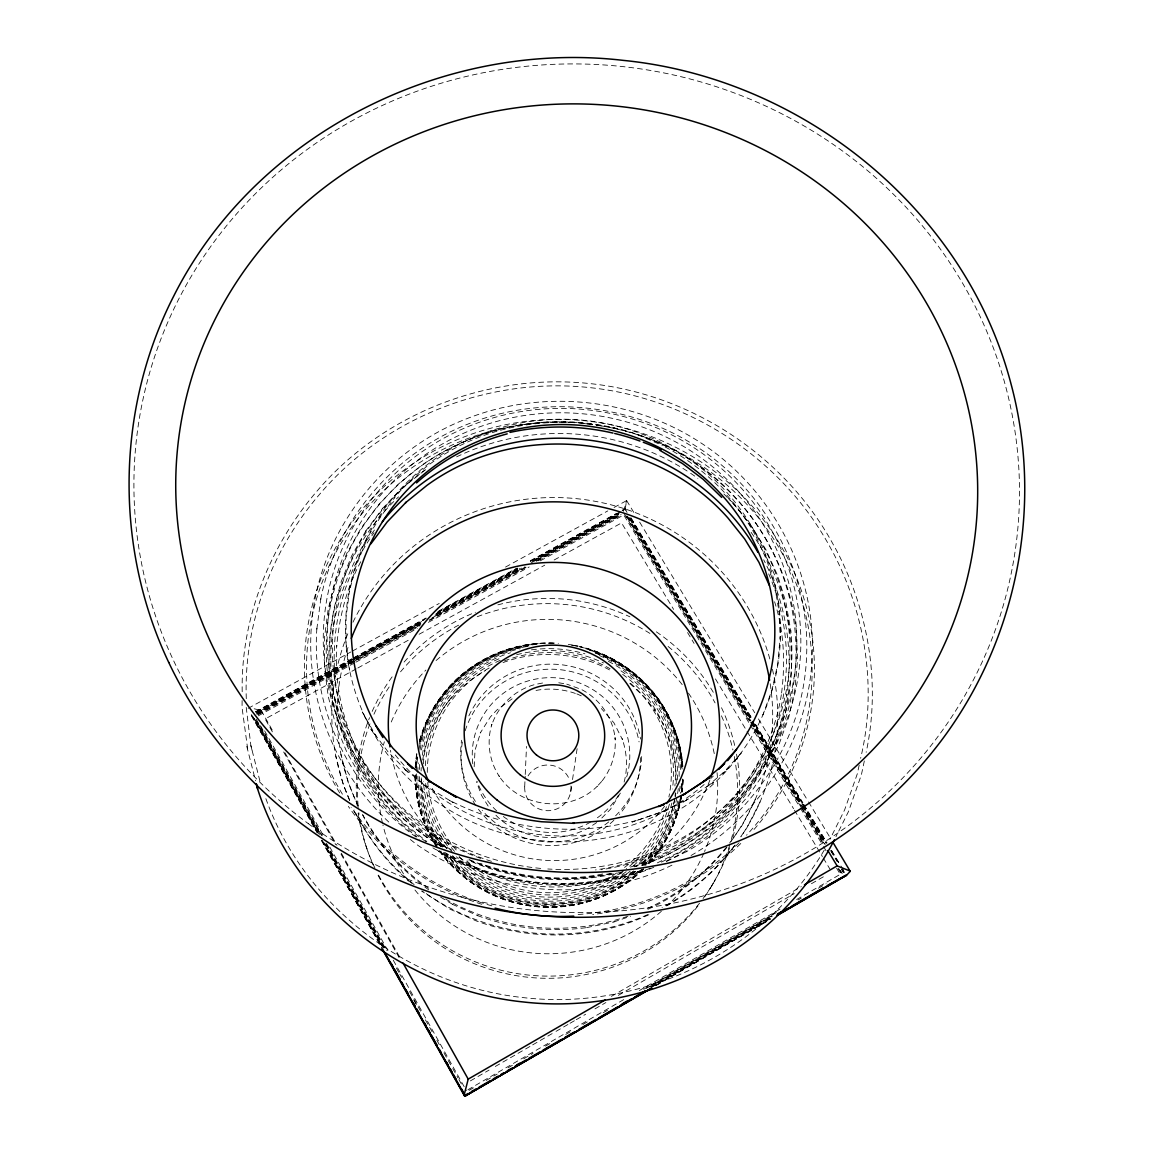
<?xml version="1.0" encoding="UTF-8"?>
<svg xmlns="http://www.w3.org/2000/svg" width="1154" height="1154" viewBox="0 0 1154 1154"><rect width="100%" height="100%" fill="white"/><g stroke="black" fill="none" stroke-linecap="round" stroke-linejoin="round"><path stroke-width="0.75" stroke-dasharray="5 3.75" d="M316.932 628.295L316.831 629.103C311.176 710.936 352.071 792.726 419.248 839.275M246.292 698.689C243.595 625.309 270.642 552.261 317.869 496.35L320.567 493.176C386.114 416.522 490.061 376.694 590.083 387.643C690.121 398.289 783.162 459.422 830.736 548.352L832.813 552.045C865.673 614.736 877.285 689.169 860.624 758.308M242.109 700.55L242.052 707.604L247.98 751.225M242.196 691.736C240.84 619.712 268.565 548.64 314.725 493.782L317.538 490.493C383.95 412.872 489.209 372.554 590.502 383.647C691.823 394.437 786.047 456.32 834.255 546.376L836.434 550.213C868.587 611.649 880.891 684.192 866.164 752.293M524.695 786.739L525.171 776.224M525.243 774.464L526.498 746.407M641.84 865.457C681.884 851.652 717.067 825.413 743.767 792.711L760.428 768.607L773.743 742.585C788.615 707.532 794.471 669.003 790.851 631.108L790.75 630.43M675.018 796.188L675.364 792.697M614.072 507.471L626.651 500.576L624.819 510.876M422.71 760.01C425.898 738.026 435.707 717.298 449.57 700.031L448.863 700.81L459.71 689.241L471.928 679.1L485.315 670.561M320.74 599.416L320.841 598.623C336.29 519.877 394.524 452.512 469.101 423.633L469.447 423.489C544.27 394.206 632.406 403.698 699.237 448.329L699.569 448.531C766.227 492.7 808.637 571.014 806.747 651.245L806.704 652.039C805.189 733.728 757.514 811.392 686.673 851.551L686.241 851.767M316.831 629.103L320.841 598.623M570.725 791.731L571.49 786.523M572.528 779.585L577.159 748.369M859.182 765.116L857.379 773.642L844.598 809.949L829.928 839.333M864.332 760.933L861.403 774.738L848.479 811.55L835.958 836.693M674.686 799.679L671.166 815.085L665.699 829.942L658.357 844.036L658.992 843.055L649.846 856.196L641.48 865.457M624.112 782.08C627.964 767.886 626.954 752.639 622.194 738.791L622.468 739.642L613.885 722.765L601.335 708.498M623.448 511.366L626.651 500.576M755.336 799.275L742.282 825.081L730.756 841.814M365.962 541.659L356.009 566.152L349.258 591.742L349.474 590.877L346.085 617.159L346.099 643.716L349.575 670.142L349.402 669.291M760.039 801.929L746.854 827.88L740.955 836.448M763.27 714.138L762.924 714.932L772.026 689.847L777.782 663.896L780.118 637.498L780.162 638.393L779.051 611.072L779.094 611.952L774.637 585.886L766.905 560.599L756.014 536.48L756.389 537.129C735.516 498.499 702.988 466.533 663.983 446.353M620.362 793.101L610.466 809.286L600.383 819.441M365.977 530.696L351.768 555.694L340.906 582.395L333.694 609.658L329.972 638.364L329.972 666.695L333.737 695.559L341.021 723.14L351.855 749.696L366.323 775.286L383.705 798.424L404.304 819.585L427.124 837.746L441.838 846.704M360.784 561.709C346.604 587.732 339.262 617.044 336.694 646.471L336.737 645.475C332.568 710.561 359.976 775.964 408.213 819.643L430.024 836.953L454.445 851.811M711.427 886.344L713.172 883.387M824.216 850.152C763.962 952.656 641.307 1011.106 523.743 997.662C408.732 985.631 302.737 905.775 264.843 795.712M735.055 845.031C716.302 871.01 691.246 892.475 663.103 907.693M382.436 508.625L402.299 487.897L427.571 468.048M365.602 531.201L382.782 508.164M366.251 541.038L376.694 527.032M735.574 760.125L741.2 753.028L722.548 773.67L728.852 767.843L706.897 786.639L713.561 782.34L682.591 802.578L688.318 798.9L661.026 812.214L632.161 822.052L666.449 810.252L661.026 812.214M726.905 847.397C704.964 874.429 677.037 896.629 645.043 910.564M635.017 871.587C582.467 921.469 488.849 912.655 446.612 853.758M691.044 855.503C762.837 814.378 810.772 735.228 812.301 652.298L812.373 651.346C814.262 569.297 770.872 489.224 702.671 444.074L702.296 443.828C633.964 398.231 543.909 388.523 467.428 418.44L467.024 418.613C380.921 451.531 316.975 535.442 311.32 627.877L311.205 628.829C306.358 701.762 336.997 775.113 391.018 824.086M596.748 822.542L589.204 827.49C560.772 843.92 522.531 839.78 498.297 817.638L495.369 814.609M512.116 698.834L496.797 710.071L490.32 717.023L480.252 733.035L480.713 732.227L475.03 750.158L474.063 768.953M467.947 1089.737L625.295 998.7M639.316 990.579L781.07 908.559M796.649 899.543L840.271 874.314L836.549 868.14M469.087 1090.357L475.333 1086.736M486.238 1080.418L497.158 1074.114M508.077 1067.796L512.751 1065.084M523.671 1058.766L533.018 1053.357M545.496 1046.13L550.169 1043.432M565.763 1034.402L572.009 1030.796M582.914 1024.478L587.602 1021.766M603.196 1012.75L609.427 1009.144M643.73 989.281L776.281 912.583M798.106 899.961L801.222 898.158M818.374 888.219L826.177 883.719M646.355 988.372L772.444 915.396M649.702 986.987L771.42 916.55M650.741 986.901L772.228 916.593M651.75 986.785L769.877 918.411M651.938 987.059L770.281 918.57M655.227 985.487L770.641 918.685M656.15 985.199L769.92 919.522M656.41 985.328L770.18 919.464M611.418 996.364L801.323 886.604M470.37 1080.894L489.065 1070.09M495.297 1066.484L531.114 1045.784M532.672 1044.875L554.468 1032.267M556.026 1031.373L568.489 1024.175M570.047 1023.266L574.721 1020.569M576.279 1019.674L585.626 1014.265M594.959 1008.87L605.864 1002.566M618.328 995.354L794.313 893.614M811.435 883.704L825.456 875.597M356.254 668.858L265.146 718.971L273.08 733.107M357.827 667.993L409.67 639.475M419.09 634.282L544.746 565.171M554.151 559.993L621.559 522.921L673.619 609.413M248.182 708.325L350.802 651.981M352.374 651.116L439.212 603.455M505.524 567.061L607.783 510.919M255.423 711.744L351.797 658.79M353.369 657.924L426.057 617.996M438.693 611.057L516.112 568.533M530.306 560.729L616.034 513.631M622.266 510.212L625.381 508.496L627.242 511.583M255.712 712.018L352.013 659.107M353.586 658.242L426.201 618.356M437.251 612.284L517.757 568.057M530.364 561.118L620.621 511.539M622.165 510.688L625.28 508.986L627.141 512.059M256 712.177L352.215 659.323M353.802 658.458L424.787 619.453M437.395 612.514L517.843 568.316M530.465 561.392L617.303 513.689M256.361 712.379L423.417 620.592M436.024 613.668L517.973 568.648M532.153 560.844L621.948 511.525M256.808 712.581L351.263 660.679M352.835 659.814L420.532 622.626M436.27 613.971L519.704 568.143M532.282 561.219L618.688 513.746M254.183 708.787L261.193 710.417L420.604 622.828M436.385 614.144L520.036 568.186M534.244 560.382L618.746 513.948M257.328 712.797L351.667 660.968M353.239 660.102L420.835 622.958M434.986 615.183L519.877 568.533M534.013 560.772L618.558 514.309M256.361 713.879L420.561 623.636M436.356 614.967L521.622 568.114M531.071 562.921L618.429 514.915M256.996 714.095L354.74 660.391M356.312 659.525L420.95 623.997M431.985 617.938L524.998 566.83M536.047 560.757L619.756 514.756M257.674 714.326L352.114 662.425M353.687 661.574L419.796 625.237M429.23 620.044L525.243 567.278M536.249 561.233L621.169 514.569M258.381 714.557L420.229 625.612M429.649 620.434L527.075 566.888M538.038 560.858L620.996 515.261M258.28 715.841L354.35 663.031M355.922 662.165L417.344 628.411M428.365 622.352L529.167 566.946M540.187 560.873L623.737 514.958L749.191 723.169M648.851 914.718C595.103 939.76 531.576 941.303 476.083 920.849L449.772 909.063L421.455 890.989M666.435 861.086L680.644 854.119L705.931 837.458L728.419 818.114L748.153 796.173L765.246 771.478L778.878 744.792L788.745 717.384L794.976 689.025L797.558 659.453L796.231 629.882C790.75 581.832 769.891 536.076 737.68 500.071L737.319 499.696C650.611 400.409 479.876 393.399 394.293 497.98L394.769 497.417C361.822 540.562 334.718 590.935 331.227 646.096L331.256 645.23C326.957 711.917 355.014 778.95 404.419 823.711L426.821 841.526M666.478 861.461L686.673 851.551M410.377 839.521L416.291 844.223C490.738 896.283 593.589 905.169 674.816 863.726M657.362 862.86L676.951 853.282C734.882 820.162 776.757 760.702 786.927 694.593L786.797 695.444C793.577 649.197 785.311 601.248 763.703 559.805M613.755 921.959L630.603 916.233M630.459 867.101L649.067 860.725L674.124 848.493C730.67 816.181 771.564 758.164 781.518 693.655L781.388 694.636C785.412 663.68 784.258 631.613 774.594 601.768M634.902 871.458C572.673 892.763 501.225 885.421 444.478 852.272M650.178 868.255C580.851 894.826 499.393 887.844 435.837 849.431M653.813 867.289C582.698 896.571 497.547 889.994 432.923 847.829M503.029 662.598C538.355 649.24 579.64 652.472 612.312 671.484M477.612 915.627L477.958 915.771C512.65 928.422 550.155 932.49 586.766 927.6L587.097 927.527M586.766 927.6L614.245 921.858M636.272 820.523C574.158 837.126 506.404 829.784 449.295 800.241L453.277 802.65L422.047 783.739L427.211 786.855L403.453 768.016L408.53 772.848L388.249 752.091L370.867 729.039L376.045 736.108L362.284 711.96L366.525 720.11M602.691 873.996C562.056 882.06 519.488 877.372 480.612 863.509M622.208 871.962C571.374 885.089 515.939 881.67 467.933 860.033M542.568 683.009L535.211 684.452C514.886 689.818 497.778 705.786 491.46 725.895L491.907 724.25C486.397 741.69 489.282 761.366 499.408 776.57L498.687 775.416C519.401 808.218 570.134 813.714 597.397 786.119L596.474 787.1L602.792 780.234L601.782 781.301C611.548 769.083 616.409 753.187 615.068 737.594L615.197 739.31C613.351 718.322 600.08 699.05 581.385 689.457L566.773 684.134M536.033 690.438C549.174 687.885 562.849 689.068 575.341 693.424M577.303 422.638C522.373 418.065 466.49 434.077 421.383 465.538L398.548 483.959L378.57 504.702L360.971 528.301L346.791 553.372L335.655 580.736L328.255 608.634L324.433 638.061L324.418 667.07L328.27 696.655L335.727 724.914L346.806 752.105L361.62 778.33L379.421 802.044L400.525 823.725L417.012 836.852M579.005 422.725L614.39 427.889M558.767 682.764L565.171 683.86M440.525 897.076L452.815 904.491M637.83 434.842L662.439 445.458M576.856 693.886L581.241 695.819M452.325 904.274L477.958 915.771M629.795 683.413L645.23 697.881L654.982 710.402L654.477 709.566L663.088 724.02L662.526 723.111C671.96 741.921 676.706 762.924 676.215 783.97M428.725 889.864C401.549 870.073 377.978 844.843 362.558 814.811M411.819 883.272C387.008 863.726 367.866 837.761 353.542 809.776M728.217 498.369L731.997 502.048M733.252 503.274L751.182 525.618L765.895 549.607L777.738 575.788L785.989 602.691L790.851 631.108M488.156 806.098L481.463 795.294L476.544 781.936M626.68 500.605L634.094 512.91M639.662 522.127L754.73 712.768M758.438 718.913L807.612 800.4M808.55 801.929L830.808 838.828M630.964 517.742L751.759 718.077M755.481 724.236L802.881 802.838M803.804 804.367L827.043 842.896M831.688 850.599L840.04 864.476M840.977 866.019L844.699 872.179M630.849 518.218L751.528 718.336M755.235 724.496L802.578 803.011M803.516 804.554L826.711 843.026M831.356 850.729L838.785 863.048M842.492 869.207L844.353 872.28M625.194 509.347L627.055 512.419M630.762 518.579L751.312 718.509M755.019 724.654L802.318 803.083M803.242 804.626L826.423 843.069M831.068 850.758L837.559 861.533M842.189 869.222L844.05 872.294M629.738 517.497L751.571 719.562M752.509 721.106L801.799 802.852M802.722 804.396L825.976 842.954M830.62 850.671L837.126 861.461M841.785 869.178L843.646 872.265M629.608 518.002L751.24 719.75M752.177 721.293L802.318 804.453M803.242 805.997L825.528 842.954M841.309 869.135L843.17 872.222M629.478 518.593L751.398 720.846M752.336 722.39L801.669 804.208M802.593 805.752L824.937 842.809M627.444 516.112L750.98 721.048M751.918 722.592L801.136 804.251M802.073 805.795L825.283 844.31M627.286 516.79L750.129 720.601M751.066 722.144L824.591 844.122M840.415 870.376L842.276 873.463M626.16 515.925L749.797 721.005M750.72 722.548L800.89 805.795M801.641 807.079L824.115 844.324M838.785 868.688L842.492 874.862M624.126 513.544L749.682 721.899M753.403 728.073L800.847 806.776M801.77 808.319L824.1 845.363M838.049 868.515L841.771 874.689M750.129 724.712L799.376 806.444M800.313 807.988L822.614 845.002M823.538 846.546L826.322 851.176M687.568 632.58L694.073 643.398M715.466 678.927L746.148 729.891M747.071 731.448L793.563 808.665M794.486 810.223L822.384 856.556M823.321 858.1L829.827 868.919M441.232 846.618L433.298 832.698L427.211 817.912L427.629 818.994L423.504 803.674L421.369 787.98L421.282 777.45M261.193 710.417L273.527 732.372M284.98 752.783L336.954 845.348M341.353 853.195L400.38 958.325M283.653 751.961L335.684 844.627M340.964 854.047L399.169 957.719M264.641 730.843L323.668 836.116M329.828 847.108L388.869 952.382M393.269 960.229L466.389 1090.631M260.53 725.722L322.255 835.813M326.654 843.675L386.619 950.607M396.312 967.917L398.967 972.634M399.847 974.207L401.606 977.351M409.54 991.502L421.888 1013.515M425.408 1019.804L433.356 1033.97M436.876 1040.259L439.515 1044.976M443.929 1052.837L451.863 1066.988M452.743 1068.561L458.037 1077.995M458.917 1079.567L462.451 1085.871M256.289 719.202L321.418 835.381M325.817 843.242L385.667 950.002M413.839 1000.244L417.359 1006.519M257.356 722.101L319.73 833.376M325.89 844.353L385.624 950.925M255.842 720.327L319.24 833.419M325.399 844.411L383.517 948.098M254.37 718.524L319.384 834.515M323.784 842.362L382.638 947.391M252.971 716.749L318.1 832.957M322.5 840.804L382.349 947.607M251.63 714.975L317.754 832.943M322.154 840.804L382.104 947.766M251.269 714.788L317.191 832.423M321.577 840.271L382.234 948.501M251.558 715.913L316.961 832.38M321.36 840.227L381.195 947.001M358.375 807.411L348.176 782.34L340.949 754.341M349.633 800.14L343.113 784.085L335.785 755.928M365.832 845.68L366.986 848.955M246.22 707.388L250.865 745.571L260.717 784.172M246.754 746.292L255.568 780.796M250.865 745.571L252.062 750.302M734.29 756.519A190.093 187.309 5.5 0 1 730.294 843.011M729.818 844.627A190.093 187.309 5.5 0 1 703.046 899.139M697.939 905.948A190.093 187.309 5.5 0 1 376.68 872.525M373.088 864.808A190.093 187.309 5.5 0 1 358.836 812.69M358.144 805.968A190.093 187.309 5.5 0 1 370.665 721.957M373.939 714.239A190.093 187.309 5.5 0 1 390.701 684.74M400.539 671.83A190.093 187.309 5.5 0 1 460.85 624.025M477.222 616.741A190.093 187.309 5.5 0 1 650.87 634.022M668.094 646.471A190.093 187.309 5.5 0 1 715.076 702.916M721.452 715.826A190.093 187.309 5.5 0 1 732.905 749.97M717.067 772.661A169.725 167.171 5.5 0 1 704.546 851.522M703.853 853.138A169.725 167.171 5.5 0 1 667.877 905.241M661.357 911.299A169.725 167.171 5.5 0 1 414.733 889.72M408.328 881.166A169.725 167.171 5.5 0 1 382.94 825.023M382.537 823.307A169.725 167.171 5.5 0 1 384.34 741.777M391.249 722A169.725 167.171 5.5 0 1 425.898 670.07M436.082 660.535A169.725 167.171 5.5 0 1 682.23 684.654M688.419 693.092A169.725 167.171 5.5 0 1 714.268 753.663M680.615 796.952A133.287 131.167 5.5 0 1 647.582 864.519M642.922 869.308A133.287 131.167 5.5 0 1 440.006 851.118M437.178 846.978A133.287 131.167 5.5 0 1 415.757 773.18M415.945 768.247A133.287 131.167 5.5 0 1 417.113 756.764M419.681 743.854A133.287 131.167 5.5 0 1 530.162 646.038M595.32 653.092A133.287 131.167 5.5 0 1 682.072 769.026M682.057 783.84A133.287 131.167 5.5 0 1 681.322 792.048A133.446 131.296 5.5 0 0 682.504 779.008M681.235 796.664A133.878 131.729 5.5 0 1 648.058 864.534M643.369 869.337A133.878 131.729 5.5 0 1 439.559 851.061M436.717 846.906A133.878 131.729 5.5 0 1 415.209 772.791M415.397 767.828A133.878 131.729 5.5 0 1 416.825 754.673M419.566 741.734A133.878 131.729 5.5 0 1 538.384 644.221M589.261 650.048A133.878 131.729 5.5 0 1 682.302 763.674M682.822 780.191A133.878 131.729 5.5 0 1 681.927 791.745M681.495 796.303A134.095 131.945 5.5 0 1 648.259 864.288M643.571 869.106A134.095 131.945 5.5 0 1 439.414 850.801M436.573 846.632A134.095 131.945 5.5 0 1 415.022 772.401M415.209 767.424A134.095 131.945 5.5 0 1 416.911 752.61M419.825 739.7A134.095 131.945 5.5 0 1 538.399 643.615M540.058 643.499A134.095 131.945 5.5 0 1 555.031 643.369M571.576 645.173A134.095 131.945 5.5 0 1 576.495 646.096M579.741 646.817A134.095 131.945 5.5 0 1 682.836 766.559M683.081 779.815A134.095 131.945 5.5 0 1 682.187 791.384M681.394 795.885A133.951 131.801 5.5 0 1 648.202 863.798M643.514 868.601A133.951 131.801 5.5 0 1 440.568 851.681M436.731 846.156A133.951 131.801 5.5 0 1 415.18 773.67M415.498 765.39A133.951 131.801 5.5 0 1 416.81 753.879M419.566 740.94A133.951 131.801 5.5 0 1 558.392 643.326M568.302 644.394A133.951 131.801 5.5 0 1 578.125 646.197A133.446 131.296 5.5 0 0 571.547 645.014M682.735 766.184A133.951 131.801 5.5 0 0 579.741 646.557A133.446 131.296 5.5 0 1 682.259 765.823M682.98 779.412A133.951 131.801 5.5 0 1 681.87 792.61M680.918 795.423A133.446 131.296 5.5 0 1 645.548 865.5M641.985 869.02A133.446 131.296 5.5 0 1 441.016 851.003M437.193 845.507A133.446 131.296 5.5 0 1 415.728 773.281M415.93 766.689A133.446 131.296 5.5 0 1 416.868 756.836M419.681 742.267A133.446 131.296 5.5 0 1 556.733 643.326M678.898 801.366A132.595 130.445 5.5 0 1 643.788 865.716M637.729 871.4A132.595 130.445 5.5 0 1 443.756 852.792M437.957 844.67A132.595 130.445 5.5 0 1 416.623 772.935M416.637 771.29A132.595 130.445 5.5 0 1 417.762 756.577M419.104 748.499A132.595 130.445 5.5 0 1 528.821 645.057M530.451 644.812A132.595 130.445 5.5 0 1 538.629 643.946M585.871 648.764A132.595 130.445 5.5 0 1 681.639 768.795M681.437 783.523A132.595 130.445 5.5 0 1 680.37 793.303M680.009 786.336A131.397 129.277 5.5 0 1 679.23 792.798M677.773 800.789A131.397 129.277 5.5 0 1 641.797 865.702M635.724 871.27A131.397 129.277 5.5 0 1 446.786 854.335M440.828 846.43A131.397 129.277 5.5 0 1 417.849 774.233M417.835 772.603A131.397 129.277 5.5 0 1 418.267 762.866M419.984 749.985A131.397 129.277 5.5 0 1 529.037 645.865M594.887 652.587A131.397 129.277 5.5 0 1 680.6 772.834M678.292 788.571A129.926 127.82 5.5 0 1 677.542 793.865M676.922 797.385A129.926 127.82 5.5 0 1 640.787 864.375M633.517 870.924A129.926 127.82 5.5 0 1 450.074 855.633M443.021 846.632A129.926 127.82 5.5 0 1 419.392 776.613M419.392 769.458A129.926 127.82 5.5 0 1 419.796 762.332M421.47 749.956A129.926 127.82 5.5 0 1 520.295 648.663M599.402 655.602A129.926 127.82 5.5 0 1 679.086 777.897M675.855 793.346A128.195 126.118 5.5 0 1 675.249 796.823M674.902 798.554A128.195 126.118 5.5 0 1 635.666 866.553M630.199 871.183A128.195 126.118 5.5 0 1 452.599 855.633M446.915 848.724A128.195 126.118 5.5 0 1 421.21 778.084M421.109 771.031A128.195 126.118 5.5 0 1 421.21 767.511M422.335 755.235A128.195 126.118 5.5 0 1 510.457 652.775M608.389 661.357A128.195 126.118 5.5 0 1 677.225 781.099M671.859 803.069A126.276 124.228 5.5 0 1 631.714 867.26M626.204 871.659A126.276 124.228 5.5 0 1 456.45 856.802M452.931 852.849A126.276 124.228 5.5 0 1 423.359 781.287M423.345 763.934A126.276 124.228 5.5 0 1 501.211 657.867M531.431 649.846A126.276 124.228 5.5 0 1 584.919 653.813M620.982 670.849A126.276 124.228 5.5 0 1 674.888 785.975M669.435 804.093A124.199 122.18 5.5 0 1 626.319 868.847M623.549 870.924A124.199 122.18 5.5 0 1 459.191 856.542M454.532 851.407A124.199 122.18 5.5 0 1 425.451 781.027M425.321 765.665A124.199 122.18 5.5 0 1 500.432 660.261M516.617 654.751A124.199 122.18 5.5 0 1 603.528 662.973M622.626 674.34A124.199 122.18 5.5 0 1 672.436 789.033M630.56 683.312A122.035 120.059 5.5 0 1 668.902 796.952M666.435 806.718A122.035 120.059 5.5 0 1 623.622 868.14M616.625 873.015A122.035 120.059 5.5 0 1 466.908 860.956M456.205 849.964A122.035 120.059 5.5 0 1 427.745 782.484M427.297 772.43A122.035 120.059 5.5 0 1 489.181 667.993M504.385 660.881A122.035 120.059 5.5 0 1 610.062 668.7M640.513 757.644A89.724 88.151 5.5 0 1 619.337 814.479M613.841 820.292A89.724 88.151 5.5 0 1 478.434 809.242M475.679 805.304A89.724 88.151 5.5 0 1 462.494 741.517M465.163 730.77A89.724 88.151 5.5 0 1 556.329 669.378A89.724 88.151 5.5 0 1 639.071 741.907M472.779 763.818A78.789 77.39 5.5 0 1 557.743 677.961A78.789 77.39 5.5 0 1 626.55 777.306M618.587 795.077A78.789 77.39 5.5 0 1 594.786 819.556M590.559 822.124A78.789 77.39 5.5 0 1 503.043 816.282M496.739 810.974A78.789 77.39 5.5 0 1 476.963 781.186M641.667 756.534A90.531 88.901 5.5 0 1 614.822 816.542M608.764 821.893A90.531 88.901 5.5 0 1 482.257 810.44M475.419 801.424A90.531 88.901 5.5 0 1 461.6 740.219M468.87 715.855A90.531 88.901 5.5 0 1 563.239 664.978A90.531 88.901 5.5 0 1 640.542 739.065M772.43 669.248A223.01 218.221 5.5 0 1 740.882 836.823M734.809 845.334A223.01 218.221 5.5 0 1 662.05 907.607M647.726 914.603A223.01 218.221 5.5 0 1 422.595 891.047M414.142 884.599A223.01 218.221 5.5 0 1 354.047 809.978M349.662 800.515A223.01 218.221 5.5 0 1 348.753 631.526M352.98 622.208A223.01 218.221 5.5 0 1 574.952 498.514A223.01 218.221 5.5 0 1 770.382 660.968M339.68 792.957A255.063 248.471 5.5 0 1 407.16 467.803A255.063 248.471 5.5 0 1 746.436 499.87A255.063 248.471 5.5 0 1 751.831 831.933M740.796 843.487A255.063 248.471 5.5 0 1 592.666 914.487M481.867 904.303A255.063 248.471 5.5 0 1 348.349 806.372M751.081 532.297A231.464 225.304 5.5 0 1 659.756 862.831M642.158 870.058A231.464 225.304 5.5 0 1 440.655 851.176M426.086 841.785A231.464 225.304 5.5 0 1 398.563 496.855M456.609 456.854A231.464 225.304 5.5 0 1 689.126 472.318M690.611 473.284A231.464 225.304 5.5 0 1 697.881 478.362M442.718 847.036A234.94 228.506 5.5 0 1 390.889 491.849A234.94 228.506 5.5 0 1 757.745 526.224A234.94 228.506 5.5 0 1 640.932 865.601M612.053 873.621A234.94 228.506 5.5 0 1 467.99 859.586M480.756 858.388A238.849 232.098 5.5 0 1 379.392 490.017A238.849 232.098 5.5 0 1 769.458 526.585A238.849 232.098 5.5 0 1 601.494 869.712M531.922 867.433A234.897 228.276 5.5 0 1 372.136 505.712A234.897 228.276 5.5 0 1 774.406 544.904A234.897 228.276 5.5 0 1 547.789 868.976M540.707 868.414A234.897 228.276 5.5 0 1 533.682 867.649M732.372 502.856A228.838 222.563 5.5 0 1 776.281 726.558A228.838 222.563 5.5 0 1 595.493 869.928M491.474 861.331A228.838 222.563 5.5 0 1 335.396 684.524A228.838 222.563 5.5 0 1 425.509 469.678M723.904 494.013A228.838 222.563 5.5 0 1 730.006 500.288M616.568 428.942A252.856 246.35 5.5 0 1 746.508 835.207M739.123 842.766A252.856 246.35 5.5 0 1 577.635 914.531M491.849 905.818A252.856 246.35 5.5 0 1 351.133 807.425M342.435 794.197A252.856 246.35 5.5 0 1 342.651 540.707A252.856 246.35 5.5 0 1 572.196 422.652M582.525 423.417A252.856 246.35 5.5 0 1 589.377 424.167M596.214 425.09A252.856 246.35 5.5 0 1 599.633 425.61M601.335 425.898A252.856 246.35 5.5 0 1 614.88 428.567M570.97 786.018A23.195 22.849 5.5 0 1 546.837 810.685A23.195 22.849 5.5 0 1 525.012 783.883M528.07 775.892A23.195 22.849 5.5 0 1 569.759 780.407M736.512 754.168A191.679 188.809 5.5 0 1 732.184 839.694M729.631 847.815A191.679 188.809 5.5 0 1 702.699 899.067M699.569 903.149A191.679 188.809 5.5 0 1 377.142 872.511M374.848 867.895A191.679 188.809 5.5 0 1 358.057 812.503M357.235 805.737A191.679 188.809 5.5 0 1 369.54 717.658M372.165 711.427A191.679 188.809 5.5 0 1 393.413 675.09M404.088 662.05A191.679 188.809 5.5 0 1 475.419 612.255M497.879 604.84A191.679 188.809 5.5 0 1 629.896 616.813M656.309 631.829A191.679 188.809 5.5 0 1 713.619 692.833M721.51 707.734A191.679 188.809 5.5 0 1 734.795 745.917M768.694 573.899A226.198 220.183 5.5 0 1 634.585 866.842M610.971 873.333A226.198 220.183 5.5 0 1 469.13 859.514M444.362 846.935A226.198 220.183 5.5 0 1 373.983 532.715M770.194 683.759A217.861 213.173 5.5 0 1 729.645 843.011M726.515 847.022A217.861 213.173 5.5 0 1 644.019 909.958M627.877 916.233A217.861 213.173 5.5 0 1 444.651 898.519M428.581 888.277A217.861 213.173 5.5 0 1 362.717 814.681M358.043 805.607A217.861 213.173 5.5 0 1 348.825 645.072M709.912 779.931A165.671 162.252 5.5 0 1 634.729 866.697M622.179 872.842A165.671 162.252 5.5 0 1 458.21 856.773M447.103 848.305A165.671 162.252 5.5 0 1 390.47 750.288M664.56 806.271A137.672 134.859 5.5 0 1 430.586 785.283M713.287 776.108A211.846 205.686 5.5 0 1 710.734 778.546M704.156 784.475A211.846 205.686 5.5 0 1 392.995 752.033M427.499 795.077A217.587 211.254 5.5 0 0 778.128 663.06A217.587 211.254 5.5 0 0 483.396 433.442A217.587 211.254 5.5 0 0 427.499 795.077M308.32 823.653A442.948 424.167 5.5 0 0 1015.895 545.741A442.948 424.167 5.5 0 0 405.905 95.421A442.948 424.167 5.5 0 0 308.32 823.653"/><path stroke-width="1.5" d="M403.02 963.027L468.207 1079.134L464.37 1094.064L464.716 1096.3L651.736 988.04M832.669 841.901L850.238 871.357L846.546 875.266L777.969 914.949M381.916 948.545L464.716 1096.3L645.879 990.911M834.356 839.852C777.06 951.415 646.932 1016.198 523.281 1001.96C403.41 989.67 294.53 904.231 257.63 788.975L256.303 783.826M370.838 543.895L387.124 521.997L406.049 502.293L405.472 502.769L426.807 485.488C517.107 419.263 653.986 434.005 728.015 518.059L744.647 538.918L758.899 562.214L769.415 585.54M736.569 749.35L718.394 769.429L724.654 763.515L703.248 781.806L682.533 795.394L709.883 777.407L703.248 781.806M416.551 482.906C442.386 459.653 473.63 442.847 507.197 433.861M516.516 1065.055L519.632 1063.252M622.208 1003.879L626.882 1001.182M777.637 913.91L780.753 912.107M465.091 1095.218L468.192 1093.415M471.308 1091.612L475.982 1088.914M479.098 1087.111L490.003 1080.808M493.119 1079.004L497.778 1076.293M500.894 1074.489L504.009 1072.686M507.125 1070.883L511.799 1068.186M514.915 1066.383L525.806 1060.079M528.921 1058.276L539.827 1051.958M542.943 1050.154L561.623 1039.336M564.739 1037.533L574.086 1032.138M578.76 1029.426L595.882 1019.516M598.998 1017.713L617.678 1006.894M620.794 1005.091L631.7 998.787M634.815 996.984L637.931 995.181M642.605 992.469L645.706 990.666M778.07 914.055L788.975 907.751M792.077 905.948L823.22 887.916M827.894 885.219L846.546 875.266M776.887 915.079L845.507 875.352M464.788 1096.156L651.606 988.012M777.709 915.021L846.214 875.367M468.207 1079.134L605.186 999.97M804.439 884.801L837.126 865.904L850.296 871.111M685.26 793.548L658.66 806.516L664.055 804.439L634.613 814.45L604.047 820.739L572.831 823.191L574.288 823.365L541.529 821.749C500.1 816.859 460.129 802.059 425.638 778.575M659.872 450.363L682.389 463.504L703.103 479.271L721.697 497.403M452.209 794.673L456.162 797.183L430.745 781.792L407.578 763.429L412.613 768.376L392.836 748.153L375.901 725.707M168.643 662.237C234.623 801.987 377.069 898.331 529.931 914.617C682.822 931.509 842.694 867.996 937.38 745.744L937.538 745.542C1015.635 644.956 1044.067 508.784 1011.452 385.551L1011.38 385.306C966.028 209.48 802.246 78.068 623.189 60.369C444.434 39.582 256.462 133.013 174.297 294.934L174.196 295.164C115.89 408.343 114.159 547.284 168.643 662.237L168.758 662.454M827.836 850.498L837.126 865.904M391.148 963.301L392.908 966.446M394.668 969.591L399.948 979.01M401.707 982.155L403.467 985.285M406.121 990.002L407.881 993.147M413.161 1002.566L414.921 1005.711M416.681 1008.856L419.32 1013.558M424.6 1022.978L426.36 1026.122M428.12 1029.267L429.879 1032.412M431.639 1035.542L436.919 1044.976M439.559 1049.678L441.318 1052.823M446.598 1062.243L448.358 1065.387M450.118 1068.532L451.878 1071.662M453.637 1074.807L456.277 1079.524M461.557 1088.943L463.317 1092.088M386.503 955.627L399.731 979.227M401.491 982.371L414.719 1005.971M416.479 1009.115L436.746 1045.293M438.52 1048.438L463.201 1092.477M383.114 950.059L464.86 1095.939M256.448 784.244L257.63 788.975M382.912 737.55A211.846 205.686 5.5 0 1 432.144 467.817A211.846 205.686 5.5 0 1 713.85 486.685A211.846 205.686 5.5 0 1 727.669 760.63M382.32 521.709A226.198 220.183 5.5 0 1 757.918 552.319M351.292 638.393A217.861 213.173 5.5 0 1 576.12 502.956A217.861 213.173 5.5 0 1 769.617 680.254M389.951 746.912A165.671 162.252 5.5 0 1 568.908 563.138A165.671 162.252 5.5 0 1 711.052 776.714M429.072 782.21A137.672 134.859 5.5 0 1 565.849 591.382A137.672 134.859 5.5 0 1 666.594 803.516M573.754 916.117A255.063 248.471 5.5 0 1 495.124 908.111M509.967 432.404A228.838 222.563 5.5 0 1 612.99 433.082M614.693 433.471A228.838 222.563 5.5 0 1 639.965 441.059M643.268 442.271A228.838 222.563 5.5 0 1 661.054 449.872M332.482 791.081A401.13 384.167 5.5 0 0 974.236 541.673A401.13 384.167 5.5 0 0 423.417 131.873A401.13 384.167 5.5 0 0 332.482 791.081M496.884 799.852A89.031 87.271 5.5 0 0 641.061 746.811A89.031 87.271 5.5 0 0 521.637 650.726A89.031 87.271 5.5 0 0 496.884 799.852M520.007 774.666A51.786 50.776 5.5 0 0 603.975 744.07A51.786 50.776 5.5 0 0 534.691 687.943A51.786 50.776 5.5 0 0 520.007 774.666M536.422 754.904A25.893 25.388 5.5 0 0 578.442 739.7A25.893 25.388 5.5 0 0 543.866 711.556A25.893 25.388 5.5 0 0 536.422 754.904"/></g></svg>
